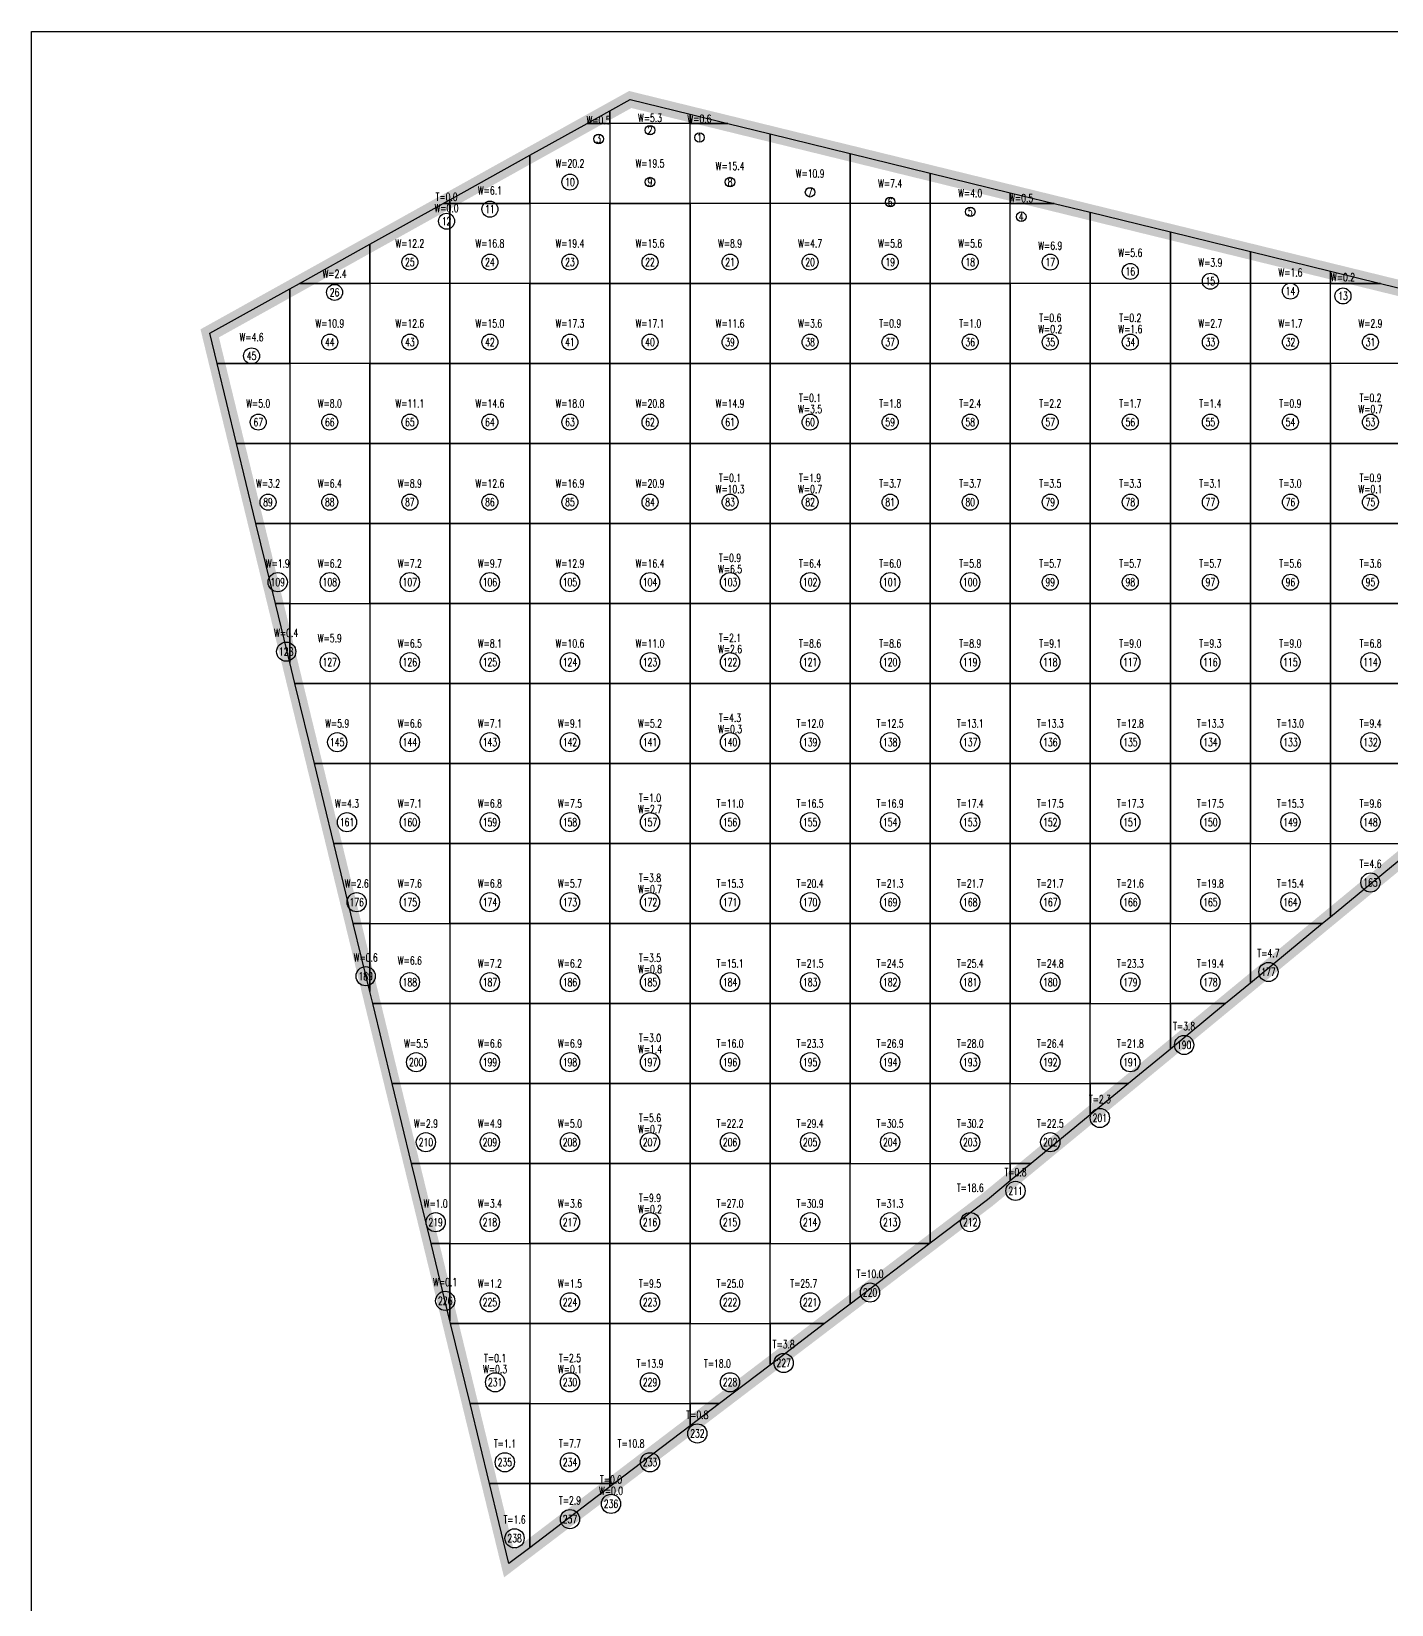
# Model space of a CAD drawing. Extents: x 4283 to 40403, y 1134 to 1764.
# Drawn here: x 20323.5 to 20408.4, y 1574.1 to 1672.4 of the extents above; entities that cross this region are included whole.
import ezdxf
from ezdxf.enums import TextEntityAlignment as Align

# ---------------------------------------------------------------- set-up
doc = ezdxf.new("R2010")
doc.units = 0
for name, color, linetype in [('tdz_24-4方格网', 2, 'Continuous'), ('tdz_24-4方格网计算', 7, 'Continuous'), ('tdz_土方计算图', 7, 'Continuous'), ('tdz_格田', 6, 'Continuous')]:
    doc.layers.add(name, color=color, linetype=linetype)
doc.styles.add('GLandNum', font='txt_____.ttf', dxfattribs={"width": 0.7, "height": 0.5})

msp = doc.modelspace()

# ---------------------------------------------------------------- linework, layer by layer
at = {"layer": 'tdz_24-4方格网', "linetype": 'Continuous'}
for points in [[(20359.593, 1667.401, 3394.201), (20359.593, 1666.609, 3394.203), (20358.169, 1666.609, 3394.208)], [(20364.593, 1667.189, 3394.018), (20364.593, 1666.609, 3393.976), (20359.593, 1666.609, 3394.203), (20359.593, 1667.401, 3394.201), (20360.859, 1668.105, 3394.194)], [(20358.169, 1666.609, 3394.208), (20359.593, 1666.609, 3394.203), (20359.593, 1661.609, 3394.174), (20354.593, 1661.609, 3394.228), (20354.593, 1664.62, 3394.226)], [(20359.593, 1666.609, 3394.203), (20359.593, 1661.609, 3394.174), (20364.593, 1661.609, 3393.512), (20364.593, 1666.609, 3393.976)], [(20366.959, 1666.609, 3393.906), (20364.593, 1666.609, 3393.976), (20364.593, 1667.189, 3394.018)], [(20369.593, 1665.963, 3393.782), (20369.593, 1661.609, 3393.281), (20364.593, 1661.609, 3393.512), (20364.593, 1666.609, 3393.976), (20366.959, 1666.609, 3393.906)], [(20374.593, 1664.736, 3393.546), (20374.593, 1661.609, 3393.191), (20369.593, 1661.609, 3393.281), (20369.593, 1665.963, 3393.782)], [(20354.593, 1664.62, 3394.226), (20354.593, 1661.609, 3394.228), (20349.593, 1661.609, 3394.251), (20349.593, 1661.838, 3394.25)], [(20379.593, 1663.509, 3393.309), (20379.593, 1661.609, 3393.28), (20374.593, 1661.609, 3393.191), (20374.593, 1664.736, 3393.546)], [(20384.593, 1662.283, 3393.073), (20384.593, 1661.609, 3393.063), (20379.593, 1661.609, 3393.28), (20379.593, 1663.509, 3393.309)], [(20349.181, 1661.609, 3394.252), (20349.593, 1661.609, 3394.251), (20349.593, 1656.609, 3394.209), (20344.593, 1656.609, 3394.263), (20344.593, 1659.056, 3394.275)], [(20349.593, 1661.838, 3394.25), (20349.593, 1661.609, 3394.251), (20349.181, 1661.609, 3394.252)], [(20349.593, 1656.609, 3394.209), (20349.593, 1661.609, 3394.251), (20354.593, 1661.609, 3394.228), (20354.593, 1656.609, 3394.155)], [(20354.593, 1661.609, 3394.228), (20354.593, 1656.609, 3394.155), (20359.593, 1656.609, 3394.101), (20359.593, 1661.609, 3394.174)], [(20359.593, 1661.609, 3394.174), (20359.593, 1656.609, 3394.101), (20364.593, 1656.609, 3393.65), (20364.593, 1661.609, 3393.512)], [(20364.593, 1661.609, 3393.512), (20364.593, 1656.609, 3393.65), (20369.593, 1656.609, 3393.328), (20369.593, 1661.609, 3393.281)], [(20369.593, 1661.609, 3393.281), (20369.593, 1656.609, 3393.328), (20374.593, 1656.609, 3392.884), (20374.593, 1661.609, 3393.191)], [(20374.593, 1661.609, 3393.191), (20374.593, 1656.609, 3392.884), (20379.593, 1656.609, 3392.704), (20379.593, 1661.609, 3393.28)], [(20379.593, 1661.609, 3393.28), (20379.593, 1656.609, 3392.704), (20384.593, 1656.609, 3392.587), (20384.593, 1661.609, 3393.063)], [(20387.34, 1661.609, 3392.943), (20384.593, 1661.609, 3393.063), (20384.593, 1662.283, 3393.073)], [(20389.593, 1661.056, 3392.837), (20389.593, 1656.609, 3392.516), (20384.593, 1656.609, 3392.587), (20384.593, 1661.609, 3393.063), (20387.34, 1661.609, 3392.943)], [(20394.593, 1659.83, 3392.601), (20394.593, 1656.609, 3392.551), (20389.593, 1656.609, 3392.516), (20389.593, 1661.056, 3392.837)], [(20399.593, 1658.603, 3392.364), (20399.593, 1656.609, 3392.334), (20394.593, 1656.609, 3392.551), (20394.593, 1659.83, 3392.601)], [(20344.593, 1659.056, 3394.275), (20344.593, 1656.609, 3394.263), (20340.194, 1656.609, 3394.297)], [(20404.593, 1657.376, 3392.128), (20404.593, 1656.609, 3392.116), (20399.593, 1656.609, 3392.334), (20399.593, 1658.603, 3392.364)], [(20340.194, 1656.609, 3394.297), (20344.593, 1656.609, 3394.263), (20344.593, 1651.609, 3394.283), (20339.593, 1651.609, 3394.307), (20339.593, 1656.275, 3394.3)], [(20344.593, 1656.609, 3394.263), (20344.593, 1651.609, 3394.283), (20349.593, 1651.609, 3394.226), (20349.593, 1656.609, 3394.209)], [(20349.593, 1656.609, 3394.209), (20349.593, 1651.609, 3394.226), (20354.593, 1651.609, 3394.168), (20354.593, 1656.609, 3394.155)], [(20354.593, 1656.609, 3394.155), (20354.593, 1651.609, 3394.168), (20359.593, 1651.609, 3394.111), (20359.593, 1656.609, 3394.101)], [(20359.593, 1656.609, 3394.101), (20359.593, 1651.609, 3394.111), (20364.593, 1651.609, 3394.033), (20364.593, 1656.609, 3393.65)], [(20364.593, 1656.609, 3393.65), (20364.593, 1651.609, 3394.033), (20369.593, 1651.609, 3393.395), (20369.593, 1656.609, 3393.328)], [(20369.593, 1656.609, 3393.328), (20369.593, 1651.609, 3393.395), (20374.593, 1651.609, 3392.918), (20374.593, 1656.609, 3392.884)], [(20374.593, 1656.609, 3392.884), (20374.593, 1651.609, 3392.918), (20379.593, 1651.609, 3392.69), (20379.593, 1656.609, 3392.704)], [(20379.593, 1656.609, 3392.704), (20379.593, 1651.609, 3392.69), (20384.593, 1651.609, 3392.558), (20384.593, 1656.609, 3392.587)], [(20384.593, 1656.609, 3392.587), (20384.593, 1651.609, 3392.558), (20389.593, 1651.609, 3392.426), (20389.593, 1656.609, 3392.516)], [(20389.593, 1656.609, 3392.516), (20389.593, 1651.609, 3392.426), (20394.593, 1651.609, 3392.295), (20394.593, 1656.609, 3392.551)], [(20394.593, 1656.609, 3392.551), (20394.593, 1651.609, 3392.295), (20399.593, 1651.609, 3392.163), (20399.593, 1656.609, 3392.334)], [(20399.593, 1656.609, 3392.334), (20399.593, 1651.609, 3392.163), (20404.593, 1651.609, 3392.03), (20404.593, 1656.609, 3392.116)], [(20407.722, 1656.609, 3392), (20404.593, 1656.609, 3392.116), (20404.593, 1657.376, 3392.128)], [(20409.593, 1656.15, 3392), (20409.593, 1651.609, 3392), (20404.593, 1651.609, 3392.03), (20404.593, 1656.609, 3392.116), (20407.722, 1656.609, 3392)], [(20339.593, 1656.275, 3394.3), (20339.593, 1651.609, 3394.307), (20335.051, 1651.609, 3394.336), (20334.593, 1653.493, 3394.325)], [(20335.051, 1651.609, 3394.336), (20339.593, 1651.609, 3394.307), (20339.593, 1646.609, 3394.266), (20336.267, 1646.609, 3394.364)], [(20339.593, 1651.609, 3394.307), (20339.593, 1646.609, 3394.266), (20344.593, 1646.609, 3394.214), (20344.593, 1651.609, 3394.283)], [(20344.593, 1651.609, 3394.283), (20344.593, 1646.609, 3394.214), (20349.593, 1646.609, 3394.238), (20349.593, 1651.609, 3394.226)], [(20349.593, 1651.609, 3394.226), (20349.593, 1646.609, 3394.238), (20354.593, 1646.609, 3394.271), (20354.593, 1651.609, 3394.168)], [(20354.593, 1651.609, 3394.168), (20354.593, 1646.609, 3394.271), (20359.593, 1646.609, 3394.304), (20359.593, 1651.609, 3394.111)], [(20359.593, 1651.609, 3394.111), (20359.593, 1646.609, 3394.304), (20364.593, 1646.609, 3394.248), (20364.593, 1651.609, 3394.033)], [(20364.593, 1651.609, 3394.033), (20364.593, 1646.609, 3394.248), (20369.593, 1646.609, 3393.473), (20369.593, 1651.609, 3393.395)], [(20369.593, 1651.609, 3393.395), (20369.593, 1646.609, 3393.473), (20374.593, 1646.609, 3392.909), (20374.593, 1651.609, 3392.918)], [(20374.593, 1651.609, 3392.918), (20374.593, 1646.609, 3392.909), (20379.593, 1646.609, 3392.743), (20379.593, 1651.609, 3392.69)], [(20379.593, 1651.609, 3392.69), (20379.593, 1646.609, 3392.743), (20384.593, 1646.609, 3392.568), (20384.593, 1651.609, 3392.558)], [(20384.593, 1651.609, 3392.558), (20384.593, 1646.609, 3392.568), (20389.593, 1646.609, 3392.436), (20389.593, 1651.609, 3392.426)], [(20389.593, 1651.609, 3392.426), (20389.593, 1646.609, 3392.436), (20394.593, 1646.609, 3392.298), (20394.593, 1651.609, 3392.295)], [(20394.593, 1651.609, 3392.295), (20394.593, 1646.609, 3392.298), (20399.593, 1646.609, 3392.151), (20399.593, 1651.609, 3392.163)], [(20399.593, 1651.609, 3392.163), (20399.593, 1646.609, 3392.151), (20404.593, 1646.609, 3392.004), (20404.593, 1651.609, 3392.03)], [(20404.593, 1651.609, 3392.03), (20404.593, 1646.609, 3392.004), (20409.593, 1646.609, 3392), (20409.593, 1651.609, 3392)], [(20336.267, 1646.609, 3394.364), (20339.593, 1646.609, 3394.266), (20339.593, 1641.609, 3394.333), (20337.482, 1641.609, 3394.393)], [(20339.593, 1646.609, 3394.266), (20339.593, 1641.609, 3394.333), (20344.593, 1641.609, 3394.209), (20344.593, 1646.609, 3394.214)], [(20344.593, 1646.609, 3394.214), (20344.593, 1641.609, 3394.209), (20349.593, 1641.609, 3394.157), (20349.593, 1646.609, 3394.238)], [(20349.593, 1646.609, 3394.238), (20349.593, 1641.609, 3394.157), (20354.593, 1641.609, 3394.136), (20354.593, 1646.609, 3394.271)], [(20354.593, 1646.609, 3394.271), (20354.593, 1641.609, 3394.136), (20359.593, 1641.609, 3394.169), (20359.593, 1646.609, 3394.304)], [(20359.593, 1646.609, 3394.304), (20359.593, 1641.609, 3394.169), (20364.593, 1641.609, 3394.202), (20364.593, 1646.609, 3394.248)], [(20364.593, 1646.609, 3394.248), (20364.593, 1641.609, 3394.202), (20369.593, 1641.609, 3392.977), (20369.593, 1646.609, 3393.473)], [(20369.593, 1646.609, 3393.473), (20369.593, 1641.609, 3392.977), (20374.593, 1641.609, 3392.827), (20374.593, 1646.609, 3392.909)], [(20374.593, 1646.609, 3392.909), (20374.593, 1641.609, 3392.827), (20379.593, 1641.609, 3392.691), (20379.593, 1646.609, 3392.743)], [(20379.593, 1646.609, 3392.743), (20379.593, 1641.609, 3392.691), (20384.593, 1641.609, 3392.564), (20384.593, 1646.609, 3392.568)], [(20384.593, 1646.609, 3392.568), (20384.593, 1641.609, 3392.564), (20389.593, 1641.609, 3392.417), (20389.593, 1646.609, 3392.436)], [(20389.593, 1646.609, 3392.436), (20389.593, 1641.609, 3392.417), (20394.593, 1641.609, 3392.269), (20394.593, 1646.609, 3392.298)], [(20394.593, 1646.609, 3392.298), (20394.593, 1641.609, 3392.269), (20399.593, 1641.609, 3392.122), (20399.593, 1646.609, 3392.151)], [(20399.593, 1646.609, 3392.151), (20399.593, 1641.609, 3392.122), (20404.593, 1641.609, 3391.984), (20404.593, 1646.609, 3392.004)], [(20404.593, 1646.609, 3392.004), (20404.593, 1641.609, 3391.984), (20409.593, 1641.609, 3391.973), (20409.593, 1646.609, 3392)], [(20337.482, 1641.609, 3394.393), (20339.593, 1641.609, 3394.333), (20339.593, 1636.609, 3394.41), (20338.697, 1636.609, 3394.421)], [(20339.593, 1641.609, 3394.333), (20339.593, 1636.609, 3394.41), (20344.593, 1636.609, 3394.236), (20344.593, 1641.609, 3394.209)], [(20344.593, 1641.609, 3394.209), (20344.593, 1636.609, 3394.236), (20349.593, 1636.609, 3394.153), (20349.593, 1641.609, 3394.157)], [(20349.593, 1641.609, 3394.157), (20349.593, 1636.609, 3394.153), (20354.593, 1636.609, 3394.1), (20354.593, 1641.609, 3394.136)], [(20354.593, 1641.609, 3394.136), (20354.593, 1636.609, 3394.1), (20359.593, 1636.609, 3394.048), (20359.593, 1641.609, 3394.169)], [(20359.593, 1641.609, 3394.169), (20359.593, 1636.609, 3394.048), (20364.593, 1636.609, 3393.98), (20364.593, 1641.609, 3394.202)], [(20364.593, 1641.609, 3394.202), (20364.593, 1636.609, 3393.98), (20369.593, 1636.609, 3392.924), (20369.593, 1641.609, 3392.977)], [(20369.593, 1641.609, 3392.977), (20369.593, 1636.609, 3392.924), (20374.593, 1636.609, 3392.818), (20374.593, 1641.609, 3392.827)], [(20374.593, 1641.609, 3392.827), (20374.593, 1636.609, 3392.818), (20379.593, 1636.609, 3392.672), (20379.593, 1641.609, 3392.691)], [(20379.593, 1641.609, 3392.691), (20379.593, 1636.609, 3392.672), (20384.593, 1636.609, 3392.51), (20384.593, 1641.609, 3392.564)], [(20384.593, 1641.609, 3392.564), (20384.593, 1636.609, 3392.51), (20389.593, 1636.609, 3392.356), (20389.593, 1641.609, 3392.417)], [(20389.593, 1641.609, 3392.417), (20389.593, 1636.609, 3392.356), (20394.593, 1636.609, 3392.198), (20394.593, 1641.609, 3392.269)], [(20394.593, 1641.609, 3392.269), (20394.593, 1636.609, 3392.198), (20399.593, 1636.609, 3392.04), (20399.593, 1641.609, 3392.122)], [(20399.593, 1641.609, 3392.122), (20399.593, 1636.609, 3392.04), (20404.593, 1636.609, 3391.908), (20404.593, 1641.609, 3391.984)], [(20404.593, 1641.609, 3391.984), (20404.593, 1636.609, 3391.908), (20409.593, 1636.609, 3391.898), (20409.593, 1641.609, 3391.973)], [(20338.697, 1636.609, 3394.421), (20339.593, 1636.609, 3394.41), (20339.593, 1632.924, 3394.442)], [(20339.593, 1632.924, 3394.442), (20339.593, 1636.609, 3394.41), (20344.593, 1636.609, 3394.236), (20344.593, 1631.609, 3394.313), (20339.913, 1631.609, 3394.45)], [(20344.593, 1636.609, 3394.236), (20344.593, 1631.609, 3394.313), (20349.593, 1631.609, 3394.148), (20349.593, 1636.609, 3394.153)], [(20349.593, 1636.609, 3394.153), (20349.593, 1631.609, 3394.148), (20354.593, 1631.609, 3394.096), (20354.593, 1636.609, 3394.1)], [(20354.593, 1636.609, 3394.1), (20354.593, 1631.609, 3394.096), (20359.593, 1631.609, 3394.043), (20359.593, 1636.609, 3394.048)], [(20359.593, 1636.609, 3394.048), (20359.593, 1631.609, 3394.043), (20364.593, 1631.609, 3393.682), (20364.593, 1636.609, 3393.98)], [(20364.593, 1636.609, 3393.98), (20364.593, 1631.609, 3393.682), (20369.593, 1631.609, 3392.915), (20369.593, 1636.609, 3392.924)], [(20369.593, 1636.609, 3392.924), (20369.593, 1631.609, 3392.915), (20374.593, 1631.609, 3392.741), (20374.593, 1636.609, 3392.818)], [(20374.593, 1636.609, 3392.818), (20374.593, 1631.609, 3392.741), (20379.593, 1631.609, 3392.567), (20379.593, 1636.609, 3392.672)], [(20379.593, 1636.609, 3392.672), (20379.593, 1631.609, 3392.567), (20384.593, 1631.609, 3392.393), (20384.593, 1636.609, 3392.51)], [(20384.593, 1636.609, 3392.51), (20384.593, 1631.609, 3392.393), (20389.593, 1631.609, 3392.247), (20389.593, 1636.609, 3392.356)], [(20389.593, 1636.609, 3392.356), (20389.593, 1631.609, 3392.247), (20394.593, 1631.609, 3392.112), (20394.593, 1636.609, 3392.198)], [(20394.593, 1636.609, 3392.198), (20394.593, 1631.609, 3392.112), (20399.593, 1631.609, 3391.922), (20399.593, 1636.609, 3392.04)], [(20399.593, 1636.609, 3392.04), (20399.593, 1631.609, 3391.922), (20404.593, 1631.609, 3391.833), (20404.593, 1636.609, 3391.908)], [(20404.593, 1636.609, 3391.908), (20404.593, 1631.609, 3391.833), (20409.593, 1631.609, 3391.822), (20409.593, 1636.609, 3391.898)], [(20339.913, 1631.609, 3394.45), (20344.593, 1631.609, 3394.313), (20344.593, 1626.609, 3394.39), (20341.128, 1626.609, 3394.478)], [(20344.593, 1631.609, 3394.313), (20344.593, 1626.609, 3394.39), (20349.593, 1626.609, 3394.215), (20349.593, 1631.609, 3394.148)], [(20349.593, 1631.609, 3394.148), (20349.593, 1626.609, 3394.215), (20354.593, 1626.609, 3394.091), (20354.593, 1631.609, 3394.096)], [(20354.593, 1631.609, 3394.096), (20354.593, 1626.609, 3394.091), (20359.593, 1626.609, 3394.024), (20359.593, 1631.609, 3394.043)], [(20359.593, 1631.609, 3394.043), (20359.593, 1626.609, 3394.024), (20364.593, 1626.609, 3393.44), (20364.593, 1631.609, 3393.682)], [(20364.593, 1631.609, 3393.682), (20364.593, 1626.609, 3393.44), (20369.593, 1626.609, 3392.787), (20369.593, 1631.609, 3392.915)], [(20369.593, 1631.609, 3392.915), (20369.593, 1626.609, 3392.787), (20374.593, 1626.609, 3392.623), (20374.593, 1631.609, 3392.741)], [(20374.593, 1631.609, 3392.741), (20374.593, 1626.609, 3392.623), (20379.593, 1626.609, 3392.449), (20379.593, 1631.609, 3392.567)], [(20379.593, 1631.609, 3392.567), (20379.593, 1626.609, 3392.449), (20384.593, 1626.609, 3392.275), (20384.593, 1631.609, 3392.393)], [(20384.593, 1631.609, 3392.393), (20384.593, 1626.609, 3392.275), (20389.593, 1626.609, 3392.131), (20389.593, 1631.609, 3392.247)], [(20389.593, 1631.609, 3392.247), (20389.593, 1626.609, 3392.131), (20394.593, 1626.609, 3392.025), (20394.593, 1631.609, 3392.112)], [(20394.593, 1631.609, 3392.112), (20394.593, 1626.609, 3392.025), (20399.593, 1626.609, 3391.773), (20399.593, 1631.609, 3391.922)], [(20399.593, 1631.609, 3391.922), (20399.593, 1626.609, 3391.773), (20404.593, 1626.609, 3391.758), (20404.593, 1631.609, 3391.833)], [(20404.593, 1631.609, 3391.833), (20404.593, 1626.609, 3391.758), (20409.593, 1626.609, 3391.833), (20409.593, 1631.609, 3391.822)], [(20341.128, 1626.609, 3394.478), (20344.593, 1626.609, 3394.39), (20344.593, 1621.609, 3394.466), (20342.344, 1621.609, 3394.507)], [(20344.593, 1626.609, 3394.39), (20344.593, 1621.609, 3394.466), (20349.593, 1621.609, 3394.292), (20349.593, 1626.609, 3394.215)], [(20349.593, 1626.609, 3394.215), (20349.593, 1621.609, 3394.292), (20354.593, 1621.609, 3394.107), (20354.593, 1626.609, 3394.091)], [(20354.593, 1626.609, 3394.091), (20354.593, 1621.609, 3394.107), (20359.593, 1621.609, 3393.994), (20359.593, 1626.609, 3394.024)], [(20359.593, 1626.609, 3394.024), (20359.593, 1621.609, 3393.994), (20364.593, 1621.609, 3393.16), (20364.593, 1626.609, 3393.44)], [(20364.593, 1626.609, 3393.44), (20364.593, 1621.609, 3393.16), (20369.593, 1621.609, 3392.654), (20369.593, 1626.609, 3392.787)], [(20369.593, 1626.609, 3392.787), (20369.593, 1621.609, 3392.654), (20374.593, 1621.609, 3392.49), (20374.593, 1626.609, 3392.623)], [(20374.593, 1626.609, 3392.623), (20374.593, 1621.609, 3392.49), (20379.593, 1621.609, 3392.327), (20379.593, 1626.609, 3392.449)], [(20379.593, 1626.609, 3392.449), (20379.593, 1621.609, 3392.327), (20384.593, 1621.609, 3392.158), (20384.593, 1626.609, 3392.275)], [(20384.593, 1626.609, 3392.275), (20384.593, 1621.609, 3392.158), (20389.593, 1621.609, 3392.015), (20389.593, 1626.609, 3392.131)], [(20389.593, 1626.609, 3392.131), (20389.593, 1621.609, 3392.015), (20394.593, 1621.609, 3391.834), (20394.593, 1626.609, 3392.025)], [(20394.593, 1626.609, 3392.025), (20394.593, 1621.609, 3391.834), (20399.593, 1621.609, 3391.737), (20399.593, 1626.609, 3391.773)], [(20399.593, 1626.609, 3391.773), (20399.593, 1621.609, 3391.737), (20404.593, 1621.609, 3391.856), (20404.593, 1626.609, 3391.758)], [(20404.593, 1626.609, 3391.758), (20404.593, 1621.609, 3391.856), (20409.593, 1621.609, 3391.975), (20409.593, 1626.609, 3391.833)], [(20342.344, 1621.609, 3394.507), (20344.593, 1621.609, 3394.466), (20344.593, 1616.609, 3394.537), (20343.559, 1616.609, 3394.535)], [(20344.593, 1621.609, 3394.466), (20344.593, 1616.609, 3394.537), (20349.593, 1616.609, 3394.354), (20349.593, 1621.609, 3394.292)], [(20349.593, 1621.609, 3394.292), (20349.593, 1616.609, 3394.354), (20354.593, 1616.609, 3394.169), (20354.593, 1621.609, 3394.107)], [(20354.593, 1621.609, 3394.107), (20354.593, 1616.609, 3394.169), (20359.593, 1616.609, 3393.862), (20359.593, 1621.609, 3393.994)], [(20359.593, 1621.609, 3393.994), (20359.593, 1616.609, 3393.862), (20364.593, 1616.609, 3393.12), (20364.593, 1621.609, 3393.16)], [(20364.593, 1621.609, 3393.16), (20364.593, 1616.609, 3393.12), (20369.593, 1616.609, 3392.626), (20369.593, 1621.609, 3392.654)], [(20369.593, 1621.609, 3392.654), (20369.593, 1616.609, 3392.626), (20374.593, 1616.609, 3392.371), (20374.593, 1621.609, 3392.49)], [(20374.593, 1621.609, 3392.49), (20374.593, 1616.609, 3392.371), (20379.593, 1616.609, 3392.205), (20379.593, 1621.609, 3392.327)], [(20379.593, 1621.609, 3392.327), (20379.593, 1616.609, 3392.205), (20384.593, 1616.609, 3392.039), (20384.593, 1621.609, 3392.158)], [(20384.593, 1621.609, 3392.158), (20384.593, 1616.609, 3392.039), (20389.593, 1616.609, 3391.913), (20389.593, 1621.609, 3392.015)], [(20389.593, 1621.609, 3392.015), (20389.593, 1616.609, 3391.913), (20394.593, 1616.609, 3391.772), (20394.593, 1621.609, 3391.834)], [(20394.593, 1621.609, 3391.834), (20394.593, 1616.609, 3391.772), (20399.593, 1616.609, 3391.879), (20399.593, 1621.609, 3391.737)], [(20404.103, 1616.609, 3391.986), (20399.593, 1616.609, 3391.879), (20399.593, 1621.609, 3391.737), (20404.593, 1621.609, 3391.856), (20404.593, 1617.013, 3391.986)], [(20404.593, 1617.013, 3391.986), (20404.593, 1621.609, 3391.856), (20409.593, 1621.609, 3391.975), (20409.593, 1621.135, 3391.988)], [(20343.559, 1616.609, 3394.535), (20344.593, 1616.609, 3394.537), (20344.593, 1612.356, 3394.505)], [(20344.593, 1612.356, 3394.505), (20344.593, 1616.609, 3394.537), (20349.593, 1616.609, 3394.354), (20349.593, 1611.609, 3394.389), (20344.775, 1611.609, 3394.498)], [(20349.593, 1616.609, 3394.354), (20349.593, 1611.609, 3394.389), (20354.593, 1611.609, 3394.284), (20354.593, 1616.609, 3394.169)], [(20354.593, 1616.609, 3394.169), (20354.593, 1611.609, 3394.284), (20359.593, 1611.609, 3394.111), (20359.593, 1616.609, 3393.862)], [(20359.593, 1616.609, 3393.862), (20359.593, 1611.609, 3394.111), (20364.593, 1611.609, 3393.306), (20364.593, 1616.609, 3393.12)], [(20364.593, 1616.609, 3393.12), (20364.593, 1611.609, 3393.306), (20369.593, 1611.609, 3392.755), (20369.593, 1616.609, 3392.626)], [(20369.593, 1616.609, 3392.626), (20369.593, 1611.609, 3392.755), (20374.593, 1611.609, 3392.419), (20374.593, 1616.609, 3392.371)], [(20374.593, 1616.609, 3392.371), (20374.593, 1611.609, 3392.419), (20379.593, 1611.609, 3392.096), (20379.593, 1616.609, 3392.205)], [(20379.593, 1616.609, 3392.205), (20379.593, 1611.609, 3392.096), (20384.593, 1611.609, 3391.995), (20384.593, 1616.609, 3392.039)], [(20384.593, 1616.609, 3392.039), (20384.593, 1611.609, 3391.995), (20389.593, 1611.609, 3391.88), (20389.593, 1616.609, 3391.913)], [(20389.593, 1616.609, 3391.913), (20389.593, 1611.609, 3391.88), (20394.593, 1611.609, 3391.902), (20394.593, 1616.609, 3391.772)], [(20398.038, 1611.609, 3391.984), (20394.593, 1611.609, 3391.902), (20394.593, 1616.609, 3391.772), (20399.593, 1616.609, 3391.879), (20399.593, 1612.891, 3391.985)], [(20399.593, 1616.609, 3391.879), (20404.103, 1616.609, 3391.986), (20399.593, 1612.891, 3391.985)], [(20344.775, 1611.609, 3394.498), (20349.593, 1611.609, 3394.389), (20349.593, 1606.609, 3394.405), (20345.99, 1606.609, 3394.448)], [(20349.593, 1611.609, 3394.389), (20349.593, 1606.609, 3394.405), (20354.593, 1606.609, 3394.225), (20354.593, 1611.609, 3394.284)], [(20354.593, 1611.609, 3394.284), (20354.593, 1606.609, 3394.225), (20359.593, 1606.609, 3394.121), (20359.593, 1611.609, 3394.111)], [(20359.593, 1611.609, 3394.111), (20359.593, 1606.609, 3394.121), (20364.593, 1606.609, 3393.239), (20364.593, 1611.609, 3393.306)], [(20364.593, 1611.609, 3393.306), (20364.593, 1606.609, 3393.239), (20369.593, 1606.609, 3392.571), (20369.593, 1611.609, 3392.755)], [(20369.593, 1611.609, 3392.755), (20369.593, 1606.609, 3392.571), (20374.593, 1606.609, 3392.358), (20374.593, 1611.609, 3392.419)], [(20374.593, 1611.609, 3392.419), (20374.593, 1606.609, 3392.358), (20379.593, 1606.609, 3392.051), (20379.593, 1611.609, 3392.096)], [(20379.593, 1611.609, 3392.096), (20379.593, 1606.609, 3392.051), (20384.593, 1606.609, 3391.987), (20384.593, 1611.609, 3391.995)], [(20384.593, 1611.609, 3391.995), (20384.593, 1606.609, 3391.987), (20389.593, 1606.609, 3391.925), (20389.593, 1611.609, 3391.88)], [(20391.973, 1606.609, 3391.982), (20389.593, 1606.609, 3391.925), (20389.593, 1611.609, 3391.88), (20394.593, 1611.609, 3391.902), (20394.593, 1608.769, 3391.983)], [(20394.593, 1611.609, 3391.902), (20398.038, 1611.609, 3391.984), (20394.593, 1608.769, 3391.983)], [(20345.99, 1606.609, 3394.448), (20349.593, 1606.609, 3394.405), (20349.593, 1601.609, 3394.372), (20347.206, 1601.609, 3394.398)], [(20349.593, 1606.609, 3394.405), (20349.593, 1601.609, 3394.372), (20354.593, 1601.609, 3394.238), (20354.593, 1606.609, 3394.225)], [(20354.593, 1606.609, 3394.225), (20354.593, 1601.609, 3394.238), (20359.593, 1601.609, 3394.062), (20359.593, 1606.609, 3394.121)], [(20359.593, 1606.609, 3394.121), (20359.593, 1601.609, 3394.062), (20364.593, 1601.609, 3393.026), (20364.593, 1606.609, 3393.239)], [(20364.593, 1606.609, 3393.239), (20364.593, 1601.609, 3393.026), (20369.593, 1601.609, 3392.253), (20369.593, 1606.609, 3392.571)], [(20369.593, 1606.609, 3392.571), (20369.593, 1601.609, 3392.253), (20374.593, 1601.609, 3392.143), (20374.593, 1606.609, 3392.358)], [(20374.593, 1606.609, 3392.358), (20374.593, 1601.609, 3392.143), (20379.593, 1601.609, 3391.997), (20379.593, 1606.609, 3392.051)], [(20379.593, 1606.609, 3392.051), (20379.593, 1601.609, 3391.997), (20384.593, 1601.609, 3391.954), (20384.593, 1606.609, 3391.987)], [(20385.908, 1601.609, 3391.98), (20384.593, 1601.609, 3391.954), (20384.593, 1606.609, 3391.987), (20389.593, 1606.609, 3391.925), (20389.593, 1604.647, 3391.981)], [(20389.593, 1606.609, 3391.925), (20391.973, 1606.609, 3391.982), (20389.593, 1604.647, 3391.981)], [(20347.206, 1601.609, 3394.398), (20349.593, 1601.609, 3394.372), (20349.593, 1596.609, 3394.339), (20348.421, 1596.609, 3394.349)], [(20349.593, 1601.609, 3394.372), (20349.593, 1596.609, 3394.339), (20354.593, 1596.609, 3394.262), (20354.593, 1601.609, 3394.238)], [(20354.593, 1601.609, 3394.238), (20354.593, 1596.609, 3394.262), (20359.593, 1596.609, 3394.069), (20359.593, 1601.609, 3394.062)], [(20359.593, 1601.609, 3394.062), (20359.593, 1596.609, 3394.069), (20364.593, 1596.609, 3392.733), (20364.593, 1601.609, 3393.026)], [(20364.593, 1601.609, 3393.026), (20364.593, 1596.609, 3392.733), (20369.593, 1596.609, 3392.509), (20369.593, 1601.609, 3392.253)], [(20369.593, 1601.609, 3392.253), (20369.593, 1596.609, 3392.509), (20374.593, 1596.609, 3392.394), (20374.593, 1601.609, 3392.143)], [(20379.565, 1596.609, 3392.241), (20374.593, 1596.609, 3392.394), (20374.593, 1601.609, 3392.143), (20379.593, 1601.609, 3391.997), (20379.593, 1596.63, 3392.238)], [(20379.593, 1596.63, 3392.238), (20379.593, 1601.609, 3391.997), (20384.593, 1601.609, 3391.954), (20384.593, 1600.525, 3391.979), (20383.168, 1599.35, 3391.979)], [(20384.593, 1601.609, 3391.954), (20385.908, 1601.609, 3391.98), (20384.593, 1600.525, 3391.979)], [(20348.421, 1596.609, 3394.349), (20349.593, 1596.609, 3394.339), (20349.593, 1591.787, 3394.301)], [(20349.593, 1591.787, 3394.301), (20349.593, 1596.609, 3394.339), (20354.593, 1596.609, 3394.262), (20354.593, 1591.609, 3394.229), (20349.636, 1591.609, 3394.299)], [(20354.593, 1596.609, 3394.262), (20354.593, 1591.609, 3394.229), (20359.593, 1591.609, 3394.004), (20359.593, 1596.609, 3394.069)], [(20359.593, 1596.609, 3394.069), (20359.593, 1591.609, 3394.004), (20364.593, 1591.609, 3392.983), (20364.593, 1596.609, 3392.733)], [(20364.593, 1596.609, 3392.733), (20364.593, 1591.609, 3392.983), (20369.593, 1591.609, 3392.825), (20369.593, 1596.609, 3392.509)], [(20372.995, 1591.609, 3392.718), (20369.593, 1591.609, 3392.825), (20369.593, 1596.609, 3392.509), (20374.593, 1596.609, 3392.394), (20374.593, 1592.825, 3392.602)], [(20374.593, 1596.609, 3392.394), (20379.565, 1596.609, 3392.241), (20374.593, 1592.825, 3392.602)], [(20349.636, 1591.609, 3394.299), (20354.593, 1591.609, 3394.229), (20354.593, 1586.609, 3394.196), (20350.852, 1586.609, 3394.249)], [(20354.593, 1591.609, 3394.229), (20354.593, 1586.609, 3394.196), (20359.593, 1586.609, 3393.411), (20359.593, 1591.609, 3394.004)], [(20359.593, 1591.609, 3394.004), (20359.593, 1586.609, 3393.411), (20364.593, 1586.609, 3393.253), (20364.593, 1591.609, 3392.983)], [(20366.424, 1586.609, 3393.195), (20364.593, 1586.609, 3393.253), (20364.593, 1591.609, 3392.983), (20369.593, 1591.609, 3392.825), (20369.593, 1589.02, 3392.965)], [(20369.593, 1591.609, 3392.825), (20372.995, 1591.609, 3392.718), (20369.593, 1589.02, 3392.965)], [(20350.852, 1586.609, 3394.249), (20354.593, 1586.609, 3394.196), (20354.593, 1581.609, 3394.163), (20352.067, 1581.609, 3394.2)], [(20354.593, 1581.609, 3394.163), (20354.593, 1586.609, 3394.196), (20359.593, 1586.609, 3393.411), (20359.593, 1581.609, 3393.681)], [(20359.853, 1581.609, 3393.673), (20359.593, 1581.609, 3393.681), (20359.593, 1586.609, 3393.411), (20364.593, 1586.609, 3393.253), (20364.593, 1585.216, 3393.328)], [(20364.593, 1586.609, 3393.253), (20366.424, 1586.609, 3393.195), (20364.593, 1585.216, 3393.328)], [(20352.067, 1581.609, 3394.2), (20354.593, 1581.609, 3394.163), (20354.593, 1577.606, 3394.055), (20353.283, 1576.609, 3394.15)], [(20354.593, 1577.606, 3394.055), (20354.593, 1581.609, 3394.163), (20359.593, 1581.609, 3393.681), (20359.593, 1581.411, 3393.692)], [(20359.593, 1581.609, 3393.681), (20359.853, 1581.609, 3393.673), (20359.593, 1581.411, 3393.692)]]:
    msp.add_polyline3d(points, close=True, dxfattribs=at)
at = {"layer": 'tdz_24-4方格网计算', "color": 7, "linetype": 'Continuous'}
for centre, radius in [((20362.093, 1666.19), 0.3), ((20358.881, 1665.64), 0.3), ((20365.184, 1665.732), 0.3), ((20357.093, 1662.942), 0.5), ((20362.093, 1662.942), 0.3), ((20367.093, 1662.942), 0.3), ((20372.093, 1662.312), 0.3), ((20352.093, 1661.252), 0.5), ((20377.093, 1661.699), 0.3), ((20382.093, 1661.086), 0.3), ((20349.387, 1660.499), 0.5), ((20385.28, 1660.779), 0.3), ((20347.093, 1657.942), 0.5), ((20352.093, 1657.942), 0.5), ((20357.093, 1657.942), 0.5), ((20362.093, 1657.942), 0.5), ((20367.093, 1657.942), 0.5), ((20372.093, 1657.942), 0.5), ((20377.093, 1657.942), 0.5), ((20382.093, 1657.942), 0.5), ((20387.093, 1657.942), 0.5), ((20392.093, 1657.359), 0.5), ((20342.393, 1656.054), 0.5), ((20397.093, 1656.746), 0.5), ((20402.093, 1656.133), 0.5), ((20405.375, 1655.826), 0.5), ((20337.208, 1652.08), 0.5), ((20342.093, 1652.942), 0.5), ((20347.093, 1652.942), 0.5), ((20352.093, 1652.942), 0.5), ((20357.093, 1652.942), 0.5), ((20362.093, 1652.942), 0.5), ((20367.093, 1652.942), 0.5), ((20372.093, 1652.942), 0.5), ((20377.093, 1652.942), 0.5), ((20382.093, 1652.942), 0.5), ((20387.093, 1652.942), 0.5), ((20392.093, 1652.942), 0.5), ((20397.093, 1652.942), 0.5), ((20402.093, 1652.942), 0.5), ((20407.093, 1652.942), 0.5), ((20337.626, 1647.942), 0.5), ((20342.093, 1647.942), 0.5), ((20347.093, 1647.942), 0.5), ((20352.093, 1647.942), 0.5), ((20357.093, 1647.942), 0.5), ((20362.093, 1647.942), 0.5), ((20367.093, 1647.942), 0.5), ((20372.093, 1647.942), 0.5), ((20377.093, 1647.942), 0.5), ((20382.093, 1647.942), 0.5), ((20387.093, 1647.942), 0.5), ((20392.093, 1647.942), 0.5), ((20397.093, 1647.942), 0.5), ((20402.093, 1647.942), 0.5), ((20407.093, 1647.942), 0.5), ((20338.234, 1642.942), 0.5), ((20342.093, 1642.942), 0.5), ((20347.093, 1642.942), 0.5), ((20352.093, 1642.942), 0.5), ((20357.093, 1642.942), 0.5), ((20362.093, 1642.942), 0.5), ((20367.093, 1642.942), 0.5), ((20372.093, 1642.942), 0.5), ((20377.093, 1642.942), 0.5), ((20382.093, 1642.942), 0.5), ((20387.093, 1642.942), 0.5), ((20392.093, 1642.942), 0.5), ((20397.093, 1642.942), 0.5), ((20402.093, 1642.942), 0.5), ((20407.093, 1642.942), 0.5), ((20338.841, 1637.942), 0.6), ((20342.093, 1637.942), 0.6), ((20347.093, 1637.942), 0.6), ((20352.093, 1637.942), 0.6), ((20357.093, 1637.942), 0.6), ((20362.093, 1637.942), 0.6), ((20367.093, 1637.942), 0.6), ((20372.093, 1637.942), 0.6), ((20377.093, 1637.942), 0.6), ((20382.093, 1637.942), 0.6), ((20387.093, 1637.942), 0.5), ((20392.093, 1637.942), 0.5), ((20397.093, 1637.942), 0.5), ((20402.093, 1637.942), 0.5), ((20407.093, 1637.942), 0.5), ((20339.369, 1633.6), 0.6), ((20342.093, 1632.942), 0.6), ((20347.093, 1632.942), 0.6), ((20352.093, 1632.942), 0.6), ((20357.093, 1632.942), 0.6), ((20362.093, 1632.942), 0.6), ((20367.093, 1632.942), 0.6), ((20372.093, 1632.942), 0.6), ((20377.093, 1632.942), 0.6), ((20382.093, 1632.942), 0.6), ((20387.093, 1632.942), 0.6), ((20392.093, 1632.942), 0.6), ((20397.093, 1632.942), 0.6), ((20402.093, 1632.942), 0.6), ((20407.093, 1632.942), 0.6), ((20342.557, 1627.942), 0.6), ((20347.093, 1627.942), 0.6), ((20352.093, 1627.942), 0.6), ((20357.093, 1627.942), 0.6), ((20362.093, 1627.942), 0.6), ((20367.093, 1627.942), 0.6), ((20372.093, 1627.942), 0.6), ((20377.093, 1627.942), 0.6), ((20382.093, 1627.942), 0.6), ((20387.093, 1627.942), 0.6), ((20392.093, 1627.942), 0.6), ((20397.093, 1627.942), 0.6), ((20402.093, 1627.942), 0.6), ((20407.093, 1627.942), 0.6), ((20343.165, 1622.942), 0.6), ((20347.093, 1622.942), 0.6), ((20352.093, 1622.942), 0.6), ((20357.093, 1622.942), 0.6), ((20362.093, 1622.942), 0.6), ((20367.093, 1622.942), 0.6), ((20372.093, 1622.942), 0.6), ((20377.093, 1622.942), 0.6), ((20382.093, 1622.942), 0.6), ((20387.093, 1622.942), 0.6), ((20392.093, 1622.942), 0.6), ((20397.093, 1622.942), 0.6), ((20402.093, 1622.942), 0.6), ((20407.093, 1622.942), 0.6), ((20407.093, 1619.175), 0.6), ((20343.772, 1617.942), 0.6), ((20347.093, 1617.942), 0.6), ((20352.093, 1617.942), 0.6), ((20357.093, 1617.942), 0.6), ((20362.093, 1617.942), 0.6), ((20367.093, 1617.942), 0.6), ((20372.093, 1617.942), 0.6), ((20377.093, 1617.942), 0.6), ((20382.093, 1617.942), 0.6), ((20387.093, 1617.942), 0.6), ((20392.093, 1617.942), 0.6), ((20397.093, 1617.942), 0.6), ((20402.093, 1617.942), 0.6), ((20400.721, 1613.583), 0.6), ((20344.335, 1613.316), 0.6), ((20347.093, 1612.942), 0.6), ((20352.093, 1612.942), 0.6), ((20357.093, 1612.942), 0.6), ((20362.093, 1612.942), 0.6), ((20367.093, 1612.942), 0.6), ((20372.093, 1612.942), 0.6), ((20377.093, 1612.942), 0.6), ((20382.093, 1612.942), 0.6), ((20387.093, 1612.942), 0.6), ((20392.093, 1612.942), 0.6), ((20397.093, 1612.942), 0.6), ((20395.454, 1609.022), 0.6), ((20347.488, 1607.942), 0.6), ((20352.093, 1607.942), 0.6), ((20357.093, 1607.942), 0.6), ((20362.093, 1607.942), 0.6), ((20367.093, 1607.942), 0.6), ((20372.093, 1607.942), 0.6), ((20377.093, 1607.942), 0.6), ((20382.093, 1607.942), 0.6), ((20387.093, 1607.942), 0.6), ((20392.093, 1607.942), 0.6), ((20390.188, 1604.461), 0.6), ((20348.095, 1602.942), 0.6), ((20352.093, 1602.942), 0.6), ((20357.093, 1602.942), 0.6), ((20362.093, 1602.942), 0.6), ((20367.093, 1602.942), 0.6), ((20372.093, 1602.942), 0.6), ((20377.093, 1602.942), 0.6), ((20382.093, 1602.942), 0.6), ((20387.093, 1602.942), 0.6), ((20384.922, 1599.9), 0.6), ((20348.703, 1597.942), 0.6), ((20352.093, 1597.942), 0.6), ((20357.093, 1597.942), 0.6), ((20362.093, 1597.942), 0.6), ((20367.093, 1597.942), 0.6), ((20372.093, 1597.942), 0.6), ((20377.093, 1597.942), 0.6), ((20382.093, 1597.953), 0.6), ((20349.3, 1593.031), 0.6), ((20352.093, 1592.942), 0.6), ((20357.093, 1592.942), 0.6), ((20362.093, 1592.942), 0.6), ((20367.093, 1592.942), 0.6), ((20372.093, 1592.942), 0.6), ((20375.836, 1593.55), 0.6), ((20370.443, 1589.148), 0.6), ((20352.419, 1587.942), 0.6), ((20357.093, 1587.942), 0.6), ((20362.093, 1587.942), 0.6), ((20367.093, 1587.942), 0.6), ((20365.051, 1584.746), 0.6), ((20353.026, 1582.942), 0.6), ((20357.093, 1582.942), 0.6), ((20362.093, 1582.942), 0.6), ((20359.658, 1580.343), 0.6), ((20357.093, 1579.392), 0.6), ((20353.634, 1578.191), 0.6)]:
    msp.add_circle(centre, radius, dxfattribs=at)
at = {"layer": 'tdz_土方计算图', "linetype": 'Continuous'}
for points in [[(20323.46, 1672.357), (20453.46, 1672.357)], [(20323.46, 1512.357), (20323.46, 1512.357), (20323.46, 1672.357), (20323.46, 1672.357)]]:
    msp.add_lwpolyline(points, dxfattribs=at)
at = {"layer": 'tdz_格田', "linetype": 'Continuous', "lineweight": 60, "const_width": 1}
msp.add_lwpolyline([(20334.593, 1653.493), (20360.859, 1668.105), (20442.327, 1648.12), (20383.168, 1599.35), (20353.283, 1576.609), (20334.593, 1653.493)], close=True, dxfattribs=at)

# ---------------------------------------------------------------- texts
at = {"layer": 'tdz_24-4方格网计算', "color": 173, "linetype": 'Continuous', "style": 'GLandNum', "width": 0.7}
for s, p in [('W=0.5', (20358.881, 1666.807)), ('W=5.3', (20362.093, 1666.952)), ('W=0.6', (20365.184, 1666.899)), ('W=20.2', (20357.093, 1664.109)), ('W=19.5', (20362.093, 1664.109)), ('W=15.4', (20367.093, 1663.947)), ('W=10.9', (20372.093, 1663.479)), ('W=6.1', (20352.093, 1662.419)), ('W=7.4', (20377.093, 1662.866)), ('W=4.0', (20382.093, 1662.253)), ('W=0.0', (20349.387, 1661.316)), ('W=0.5', (20385.28, 1661.946)), ('W=12.2', (20347.093, 1659.109)), ('W=16.8', (20352.093, 1659.109)), ('W=19.4', (20357.093, 1659.109)), ('W=15.6', (20362.093, 1659.109)), ('W=8.9', (20367.093, 1659.109)), ('W=4.7', (20372.093, 1659.109)), ('W=5.8', (20377.093, 1659.109)), ('W=5.6', (20382.093, 1659.109)), ('W=6.9', (20387.093, 1658.971)), ('W=5.6', (20392.093, 1658.526)), ('W=2.4', (20342.393, 1657.221)), ('W=3.9', (20397.093, 1657.913)), ('W=1.6', (20402.093, 1657.299)), ('W=0.2', (20405.375, 1656.993)), ('W=4.6', (20337.208, 1653.246)), ('W=10.9', (20342.093, 1654.109)), ('W=12.6', (20347.093, 1654.109)), ('W=15.0', (20352.093, 1654.109)), ('W=17.3', (20357.093, 1654.109)), ('W=17.1', (20362.093, 1654.109)), ('W=11.6', (20367.093, 1654.109)), ('W=3.6', (20372.093, 1654.109)), ('W=0.2', (20387.093, 1653.759)), ('W=1.6', (20392.093, 1653.759)), ('W=2.7', (20397.093, 1654.109)), ('W=1.7', (20402.093, 1654.109)), ('W=2.9', (20407.093, 1654.109)), ('W=5.0', (20337.626, 1649.109)), ('W=8.0', (20342.093, 1649.109)), ('W=11.1', (20347.093, 1649.109)), ('W=14.6', (20352.093, 1649.109)), ('W=18.0', (20357.093, 1649.109)), ('W=20.8', (20362.093, 1649.109)), ('W=14.9', (20367.093, 1649.109)), ('W=3.5', (20372.093, 1648.759)), ('W=0.7', (20407.093, 1648.759)), ('W=3.2', (20338.234, 1644.109)), ('W=6.4', (20342.093, 1644.109)), ('W=8.9', (20347.093, 1644.109)), ('W=12.6', (20352.093, 1644.109)), ('W=16.9', (20357.093, 1644.109)), ('W=20.9', (20362.093, 1644.109)), ('W=10.3', (20367.093, 1643.759)), ('W=0.7', (20372.093, 1643.759)), ('W=0.1', (20407.093, 1643.759)), ('W=1.9', (20338.841, 1639.109)), ('W=6.2', (20342.093, 1639.109)), ('W=7.2', (20347.093, 1639.109)), ('W=9.7', (20352.093, 1639.109)), ('W=12.9', (20357.093, 1639.109)), ('W=16.4', (20362.093, 1639.109)), ('W=6.5', (20367.093, 1638.759)), ('W=0.4', (20339.369, 1634.767)), ('W=5.9', (20342.093, 1634.438)), ('W=6.5', (20347.093, 1634.109)), ('W=8.1', (20352.093, 1634.109)), ('W=10.6', (20357.093, 1634.109)), ('W=11.0', (20362.093, 1634.109)), ('W=2.6', (20367.093, 1633.759)), ('W=5.9', (20342.557, 1629.109)), ('W=6.6', (20347.093, 1629.109)), ('W=7.1', (20352.093, 1629.109)), ('W=9.1', (20357.093, 1629.109)), ('W=5.2', (20362.093, 1629.109)), ('W=0.3', (20367.093, 1628.759)), ('W=4.3', (20343.165, 1624.109)), ('W=7.1', (20347.093, 1624.109)), ('W=6.8', (20352.093, 1624.109)), ('W=7.5', (20357.093, 1624.109)), ('W=2.7', (20362.093, 1623.759)), ('W=2.6', (20343.772, 1619.109)), ('W=7.6', (20347.093, 1619.109)), ('W=6.8', (20352.093, 1619.109)), ('W=5.7', (20357.093, 1619.109)), ('W=0.7', (20362.093, 1618.759)), ('W=0.6', (20344.335, 1614.482)), ('W=6.6', (20347.093, 1614.296)), ('W=7.2', (20352.093, 1614.109)), ('W=6.2', (20357.093, 1614.109)), ('W=0.8', (20362.093, 1613.759)), ('W=5.5', (20347.488, 1609.109)), ('W=6.6', (20352.093, 1609.109)), ('W=6.9', (20357.093, 1609.109)), ('W=1.4', (20362.093, 1608.759)), ('W=2.9', (20348.095, 1604.109)), ('W=4.9', (20352.093, 1604.109)), ('W=5.0', (20357.093, 1604.109)), ('W=0.7', (20362.093, 1603.759)), ('W=1.0', (20348.703, 1599.109)), ('W=3.4', (20352.093, 1599.109)), ('W=3.6', (20357.093, 1599.109)), ('W=0.2', (20362.093, 1598.759)), ('W=0.1', (20349.3, 1594.198)), ('W=1.2', (20352.093, 1594.109)), ('W=1.5', (20357.093, 1594.109)), ('W=0.3', (20352.419, 1588.759)), ('W=0.1', (20357.093, 1588.759)), ('W=0.0', (20359.658, 1581.16))]:
    msp.add_text(s, height=0.5, dxfattribs=at).set_placement(p, align=Align.MIDDLE_CENTER)
at = {"layer": 'tdz_24-4方格网计算', "color": 7, "linetype": 'Continuous', "style": 'GLandNum', "width": 0.7}
for s, p in [('2', (20362.093, 1666.19)), ('3', (20358.881, 1665.64)), ('1', (20365.184, 1665.732)), ('10', (20357.093, 1662.942)), ('9', (20362.093, 1662.942)), ('8', (20367.093, 1662.942)), ('7', (20372.093, 1662.312)), ('11', (20352.093, 1661.252)), ('6', (20377.093, 1661.699)), ('12', (20349.387, 1660.499)), ('5', (20382.093, 1661.086)), ('4', (20385.28, 1660.779)), ('25', (20347.093, 1657.942)), ('24', (20352.093, 1657.942)), ('23', (20357.093, 1657.942)), ('22', (20362.093, 1657.942)), ('21', (20367.093, 1657.942)), ('20', (20372.093, 1657.942)), ('19', (20377.093, 1657.942)), ('18', (20382.093, 1657.942)), ('17', (20387.093, 1657.942)), ('16', (20392.093, 1657.359)), ('15', (20397.093, 1656.746)), ('26', (20342.393, 1656.054)), ('14', (20402.093, 1656.133)), ('13', (20405.375, 1655.826)), ('44', (20342.093, 1652.942)), ('43', (20347.093, 1652.942)), ('42', (20352.093, 1652.942)), ('41', (20357.093, 1652.942)), ('40', (20362.093, 1652.942)), ('39', (20367.093, 1652.942)), ('38', (20372.093, 1652.942)), ('37', (20377.093, 1652.942)), ('36', (20382.093, 1652.942)), ('35', (20387.093, 1652.942)), ('34', (20392.093, 1652.942)), ('33', (20397.093, 1652.942)), ('32', (20402.093, 1652.942)), ('31', (20407.093, 1652.942)), ('45', (20337.208, 1652.08)), ('67', (20337.626, 1647.942)), ('66', (20342.093, 1647.942)), ('65', (20347.093, 1647.942)), ('64', (20352.093, 1647.942)), ('63', (20357.093, 1647.942)), ('62', (20362.093, 1647.942)), ('61', (20367.093, 1647.942)), ('60', (20372.093, 1647.942)), ('59', (20377.093, 1647.942)), ('58', (20382.093, 1647.942)), ('57', (20387.093, 1647.942)), ('56', (20392.093, 1647.942)), ('55', (20397.093, 1647.942)), ('54', (20402.093, 1647.942)), ('53', (20407.093, 1647.942)), ('89', (20338.234, 1642.942)), ('88', (20342.093, 1642.942)), ('87', (20347.093, 1642.942)), ('86', (20352.093, 1642.942)), ('85', (20357.093, 1642.942)), ('84', (20362.093, 1642.942)), ('83', (20367.093, 1642.942)), ('82', (20372.093, 1642.942)), ('81', (20377.093, 1642.942)), ('80', (20382.093, 1642.942)), ('79', (20387.093, 1642.942)), ('78', (20392.093, 1642.942)), ('77', (20397.093, 1642.942)), ('76', (20402.093, 1642.942)), ('75', (20407.093, 1642.942)), ('109', (20338.841, 1637.942)), ('108', (20342.093, 1637.942)), ('107', (20347.093, 1637.942)), ('106', (20352.093, 1637.942)), ('105', (20357.093, 1637.942)), ('104', (20362.093, 1637.942)), ('103', (20367.093, 1637.942)), ('102', (20372.093, 1637.942)), ('101', (20377.093, 1637.942)), ('100', (20382.093, 1637.942)), ('99', (20387.093, 1637.942)), ('98', (20392.093, 1637.942)), ('97', (20397.093, 1637.942)), ('96', (20402.093, 1637.942)), ('95', (20407.093, 1637.942)), ('128', (20339.369, 1633.6)), ('127', (20342.093, 1632.942)), ('126', (20347.093, 1632.942)), ('125', (20352.093, 1632.942)), ('124', (20357.093, 1632.942)), ('123', (20362.093, 1632.942)), ('122', (20367.093, 1632.942)), ('121', (20372.093, 1632.942)), ('120', (20377.093, 1632.942)), ('119', (20382.093, 1632.942)), ('118', (20387.093, 1632.942)), ('117', (20392.093, 1632.942)), ('116', (20397.093, 1632.942)), ('115', (20402.093, 1632.942)), ('114', (20407.093, 1632.942)), ('145', (20342.557, 1627.942)), ('144', (20347.093, 1627.942)), ('143', (20352.093, 1627.942)), ('142', (20357.093, 1627.942)), ('141', (20362.093, 1627.942)), ('140', (20367.093, 1627.942)), ('139', (20372.093, 1627.942)), ('138', (20377.093, 1627.942)), ('137', (20382.093, 1627.942)), ('136', (20387.093, 1627.942)), ('135', (20392.093, 1627.942)), ('134', (20397.093, 1627.942)), ('133', (20402.093, 1627.942)), ('132', (20407.093, 1627.942)), ('161', (20343.165, 1622.942)), ('160', (20347.093, 1622.942)), ('159', (20352.093, 1622.942)), ('158', (20357.093, 1622.942)), ('157', (20362.093, 1622.942)), ('156', (20367.093, 1622.942)), ('155', (20372.093, 1622.942)), ('154', (20377.093, 1622.942)), ('153', (20382.093, 1622.942)), ('152', (20387.093, 1622.942)), ('151', (20392.093, 1622.942)), ('150', (20397.093, 1622.942)), ('149', (20402.093, 1622.942)), ('148', (20407.093, 1622.942)), ('163', (20407.093, 1619.175)), ('176', (20343.772, 1617.942)), ('175', (20347.093, 1617.942)), ('174', (20352.093, 1617.942)), ('173', (20357.093, 1617.942)), ('172', (20362.093, 1617.942)), ('171', (20367.093, 1617.942)), ('170', (20372.093, 1617.942)), ('169', (20377.093, 1617.942)), ('168', (20382.093, 1617.942)), ('167', (20387.093, 1617.942)), ('166', (20392.093, 1617.942)), ('165', (20397.093, 1617.942)), ('164', (20402.093, 1617.942)), ('189', (20344.335, 1613.316)), ('188', (20347.093, 1612.942)), ('187', (20352.093, 1612.942)), ('186', (20357.093, 1612.942)), ('185', (20362.093, 1612.942)), ('184', (20367.093, 1612.942)), ('183', (20372.093, 1612.942)), ('182', (20377.093, 1612.942)), ('181', (20382.093, 1612.942)), ('180', (20387.093, 1612.942)), ('179', (20392.093, 1612.942)), ('178', (20397.093, 1612.942)), ('177', (20400.721, 1613.583)), ('190', (20395.454, 1609.022)), ('200', (20347.488, 1607.942)), ('199', (20352.093, 1607.942)), ('198', (20357.093, 1607.942)), ('197', (20362.093, 1607.942)), ('196', (20367.093, 1607.942)), ('195', (20372.093, 1607.942)), ('194', (20377.093, 1607.942)), ('193', (20382.093, 1607.942)), ('192', (20387.093, 1607.942)), ('191', (20392.093, 1607.942)), ('201', (20390.188, 1604.461)), ('210', (20348.095, 1602.942)), ('209', (20352.093, 1602.942)), ('208', (20357.093, 1602.942)), ('207', (20362.093, 1602.942)), ('206', (20367.093, 1602.942)), ('205', (20372.093, 1602.942)), ('204', (20377.093, 1602.942)), ('203', (20382.093, 1602.942)), ('202', (20387.093, 1602.942)), ('211', (20384.922, 1599.9)), ('219', (20348.703, 1597.942)), ('218', (20352.093, 1597.942)), ('217', (20357.093, 1597.942)), ('216', (20362.093, 1597.942)), ('215', (20367.093, 1597.942)), ('214', (20372.093, 1597.942)), ('213', (20377.093, 1597.942)), ('212', (20382.093, 1597.953)), ('220', (20375.836, 1593.55)), ('226', (20349.3, 1593.031)), ('225', (20352.093, 1592.942)), ('224', (20357.093, 1592.942)), ('223', (20362.093, 1592.942)), ('222', (20367.093, 1592.942)), ('221', (20372.093, 1592.942)), ('227', (20370.443, 1589.148)), ('231', (20352.419, 1587.942)), ('230', (20357.093, 1587.942)), ('229', (20362.093, 1587.942)), ('228', (20367.093, 1587.942)), ('232', (20365.051, 1584.746)), ('235', (20353.026, 1582.942)), ('234', (20357.093, 1582.942)), ('233', (20362.093, 1582.942)), ('236', (20359.658, 1580.343)), ('237', (20357.093, 1579.392)), ('238', (20353.634, 1578.191))]:
    msp.add_text(s, height=0.5, dxfattribs=at).set_placement(p, align=Align.MIDDLE_CENTER)
at = {"layer": 'tdz_24-4方格网计算', "color": 2, "linetype": 'Continuous', "style": 'GLandNum', "width": 0.7}
for s, p in [('T=0.0', (20349.387, 1662.016)), ('T=0.6', (20387.093, 1654.459)), ('T=0.2', (20392.093, 1654.459)), ('T=0.9', (20377.093, 1654.109)), ('T=1.0', (20382.093, 1654.109)), ('T=0.1', (20372.093, 1649.459)), ('T=0.2', (20407.093, 1649.459)), ('T=1.8', (20377.093, 1649.109)), ('T=2.4', (20382.093, 1649.109)), ('T=2.2', (20387.093, 1649.109)), ('T=1.7', (20392.093, 1649.109)), ('T=1.4', (20397.093, 1649.109)), ('T=0.9', (20402.093, 1649.109)), ('T=0.1', (20367.093, 1644.459)), ('T=1.9', (20372.093, 1644.459)), ('T=0.9', (20407.093, 1644.459)), ('T=3.7', (20377.093, 1644.109)), ('T=3.7', (20382.093, 1644.109)), ('T=3.5', (20387.093, 1644.109)), ('T=3.3', (20392.093, 1644.109)), ('T=3.1', (20397.093, 1644.109)), ('T=3.0', (20402.093, 1644.109)), ('T=0.9', (20367.093, 1639.459)), ('T=6.4', (20372.093, 1639.109)), ('T=6.0', (20377.093, 1639.109)), ('T=5.8', (20382.093, 1639.109)), ('T=5.7', (20387.093, 1639.109)), ('T=5.7', (20392.093, 1639.109)), ('T=5.7', (20397.093, 1639.109)), ('T=5.6', (20402.093, 1639.109)), ('T=3.6', (20407.093, 1639.109)), ('T=2.1', (20367.093, 1634.459)), ('T=8.6', (20372.093, 1634.109)), ('T=8.6', (20377.093, 1634.109)), ('T=8.9', (20382.093, 1634.109)), ('T=9.1', (20387.093, 1634.109)), ('T=9.0', (20392.093, 1634.109)), ('T=9.3', (20397.093, 1634.109)), ('T=9.0', (20402.093, 1634.109)), ('T=6.8', (20407.093, 1634.109)), ('T=4.3', (20367.093, 1629.459)), ('T=12.0', (20372.093, 1629.109)), ('T=12.5', (20377.093, 1629.109)), ('T=13.1', (20382.093, 1629.109)), ('T=13.3', (20387.093, 1629.109)), ('T=12.8', (20392.093, 1629.109)), ('T=13.3', (20397.093, 1629.109)), ('T=13.0', (20402.093, 1629.109)), ('T=9.4', (20407.093, 1629.109)), ('T=1.0', (20362.093, 1624.459)), ('T=11.0', (20367.093, 1624.109)), ('T=16.5', (20372.093, 1624.109)), ('T=16.9', (20377.093, 1624.109)), ('T=17.4', (20382.093, 1624.109)), ('T=17.5', (20387.093, 1624.109)), ('T=17.3', (20392.093, 1624.109)), ('T=17.5', (20397.093, 1624.109)), ('T=15.3', (20402.093, 1624.109)), ('T=9.6', (20407.093, 1624.109)), ('T=4.6', (20407.093, 1620.341)), ('T=3.8', (20362.093, 1619.459)), ('T=15.3', (20367.093, 1619.109)), ('T=20.4', (20372.093, 1619.109)), ('T=21.3', (20377.093, 1619.109)), ('T=21.7', (20382.093, 1619.109)), ('T=21.7', (20387.093, 1619.109)), ('T=21.6', (20392.093, 1619.109)), ('T=19.8', (20397.093, 1619.109)), ('T=15.4', (20402.093, 1619.109)), ('T=3.5', (20362.093, 1614.459)), ('T=15.1', (20367.093, 1614.109)), ('T=21.5', (20372.093, 1614.109)), ('T=24.5', (20377.093, 1614.109)), ('T=25.4', (20382.093, 1614.109)), ('T=24.8', (20387.093, 1614.109)), ('T=23.3', (20392.093, 1614.109)), ('T=19.4', (20397.093, 1614.109)), ('T=4.7', (20400.721, 1614.75)), ('T=3.8', (20395.454, 1610.189)), ('T=3.0', (20362.093, 1609.459)), ('T=16.0', (20367.093, 1609.109)), ('T=23.3', (20372.093, 1609.109)), ('T=26.9', (20377.093, 1609.109)), ('T=28.0', (20382.093, 1609.109)), ('T=26.4', (20387.093, 1609.109)), ('T=21.8', (20392.093, 1609.109)), ('T=2.3', (20390.188, 1605.628)), ('T=5.6', (20362.093, 1604.459)), ('T=22.2', (20367.093, 1604.109)), ('T=29.4', (20372.093, 1604.109)), ('T=30.5', (20377.093, 1604.109)), ('T=30.2', (20382.093, 1604.109)), ('T=22.5', (20387.093, 1604.109)), ('T=0.8', (20384.922, 1601.067)), ('T=9.9', (20362.093, 1599.459)), ('T=18.6', (20382.093, 1600.093)), ('T=27.0', (20367.093, 1599.109)), ('T=30.9', (20372.093, 1599.109)), ('T=31.3', (20377.086, 1599.109)), ('T=10.0', (20375.836, 1594.717)), ('T=9.5', (20362.093, 1594.109)), ('T=25.0', (20367.093, 1594.109)), ('T=25.7', (20371.693, 1594.109)), ('T=0.1', (20352.419, 1589.459)), ('T=2.5', (20357.093, 1589.459)), ('T=3.8', (20370.443, 1590.315)), ('T=13.9', (20362.093, 1589.109)), ('T=18.0', (20366.301, 1589.109)), ('T=0.8', (20365.051, 1585.912)), ('T=1.1', (20353.026, 1584.109)), ('T=7.7', (20357.093, 1584.109)), ('T=10.8', (20360.908, 1584.109)), ('T=0.0', (20359.658, 1581.86)), ('T=2.9', (20357.093, 1580.559)), ('T=1.6', (20353.634, 1579.358))]:
    msp.add_text(s, height=0.5, dxfattribs=at).set_placement(p, align=Align.MIDDLE_CENTER)

doc.saveas('drawing.dxf')
